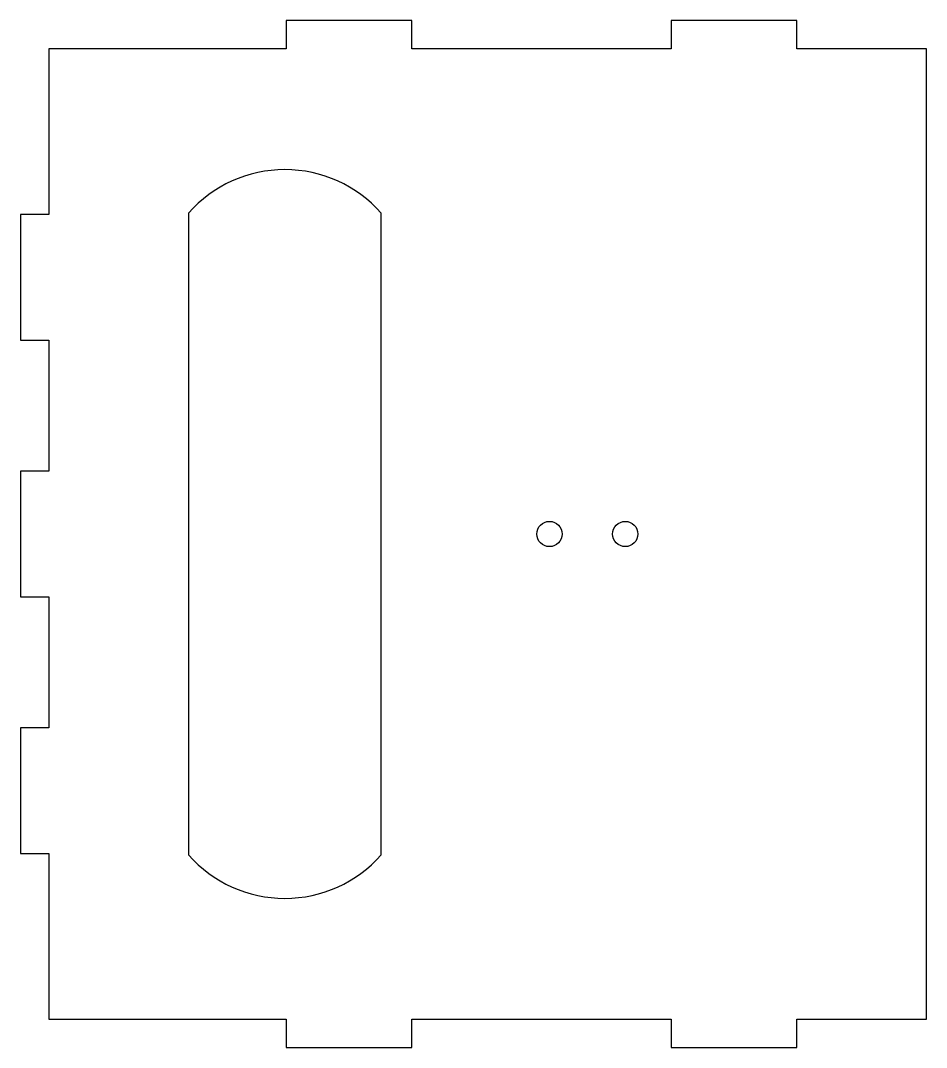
# Model space of a CAD drawing. Header units: inches. Extents: x -6.5 to 0.56, y -4 to 4.
import ezdxf

# ---------------------------------------------------------------- set-up
doc = ezdxf.new("R2010")
doc.units = ezdxf.units.IN
doc.layers.get('0').update_dxf_attribs({"linetype": 'CONTINUOUS'})

msp = doc.modelspace()

# ---------------------------------------------------------------- linework, layer by layer
msp.add_lwpolyline([(-0.45, -4), (-0.45, -3.78), (0.56, -3.78), (0.56, 3.78), (-0.45, 3.78), (-0.45, 4), (-1.43, 4), (-1.43, 3.78), (-3.45, 3.78), (-3.45, 4), (-4.43, 4), (-4.43, 3.78), (-6.28, 3.78), (-6.28, 2.49), (-6.5, 2.49), (-6.5, 1.51), (-6.28, 1.51), (-6.28, 0.49), (-6.5, 0.49), (-6.5, -0.49), (-6.28, -0.49), (-6.28, -1.51), (-6.5, -1.51), (-6.5, -2.49), (-6.28, -2.49), (-6.28, -3.78), (-4.43, -3.78), (-4.43, -4), (-3.45, -4), (-3.45, -3.78), (-1.43, -3.78), (-1.43, -4)], close=True)
msp.add_lwpolyline([(-5.19, -2.5, 0.451416), (-3.69, -2.5), (-3.69, 2.5, 0.451416), (-5.19, 2.5)], format="xyb", close=True)
for centre in [(-2.378, -0.0001), (-1.7874, 0)]:
    msp.add_circle(centre, 0.0984)

doc.saveas('drawing.dxf')
